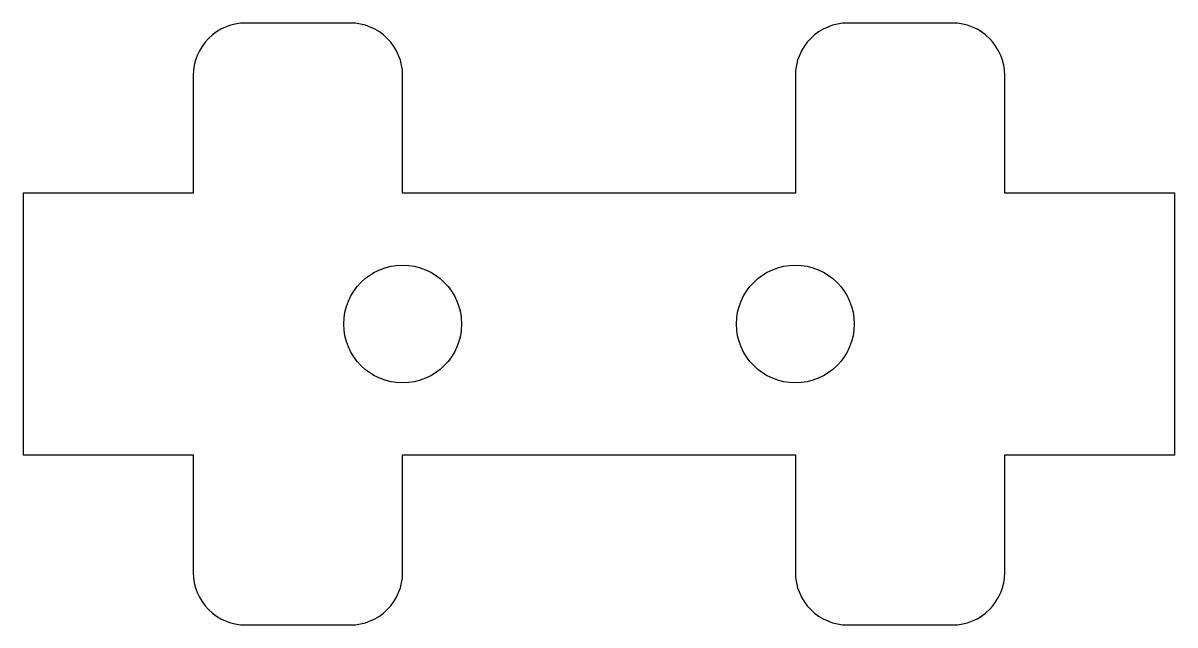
# Model space of a CAD drawing. Header units: millimetres. Extents: x 0 to 44, y -6.5 to 16.5.
import ezdxf

# ---------------------------------------------------------------- set-up
doc = ezdxf.new("R2010")
doc.units = ezdxf.units.MM

msp = doc.modelspace()

# ---------------------------------------------------------------- linework, layer by layer
msp.add_lwpolyline([(0, 0), (6.5, 0), (6.5, -4.5, 0.414214), (8.5, -6.5), (12.5, -6.5, 0.414214), (14.5, -4.5), (14.5, 0), (29.5, 0), (29.5, -4.5, 0.414214), (31.5, -6.5), (35.5, -6.5, 0.414214), (37.5, -4.5), (37.5, 0), (44, 0), (44, 10), (37.5, 10), (37.5, 14.5, 0.414214), (35.5, 16.5), (31.5, 16.5, 0.414214), (29.5, 14.5), (29.5, 10), (14.5, 10), (14.5, 14.5, 0.414214), (12.5, 16.5), (8.5, 16.5, 0.414214), (6.5, 14.5), (6.5, 10), (0, 10)], format="xyb", close=True)
for centre in [(14.5, 5), (29.5, 5)]:
    msp.add_circle(centre, 2.25)

doc.saveas('drawing.dxf')
